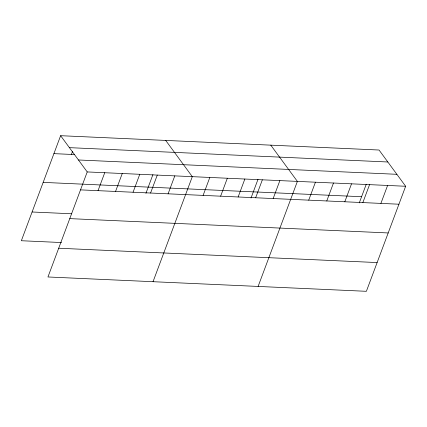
<?xml version="1.0" encoding="UTF-8"?>
<svg xmlns="http://www.w3.org/2000/svg" width="427" height="427" viewBox="0 0 427 427"><rect width="100%" height="100%" fill="white"/><g stroke="black" fill="none" stroke-linecap="round" stroke-linejoin="round"><path stroke-width="0.64" d="M60.623 135.695L87.225 171.932L47.952 276.974L366.377 291.305L405.65 186.268L379.048 150.026L60.623 135.695L21.35 240.732L61.568 242.547M71.426 154.43L72.585 151.334M98.029 190.666L104.738 172.721M115.546 191.456L122.255 173.511M133.059 192.246L139.768 174.296M145.938 193.282L152.919 174.616M150.571 193.031L157.28 175.086M168.083 193.821L174.792 175.876M153.031 281.703L192.305 176.666L165.703 140.424M203.108 195.395L209.817 177.451M220.626 196.185L227.335 178.24M238.138 196.975L244.847 179.03M251.023 198.011L257.999 179.345M255.65 197.76L262.359 179.815M273.163 198.55L279.872 180.605M258.111 286.432L297.384 181.395L270.782 145.153M308.721 200.151L315.43 182.206M326.767 200.962L333.476 183.018M344.808 201.774L351.517 183.829M359.283 202.884L366.265 184.218M362.854 202.585L369.563 184.64M380.895 203.396L387.604 185.451M69.404 147.651L387.823 161.988M53.914 153.64L74.672 154.574M78.445 159.976L396.87 174.307M87.225 171.932L405.65 186.268M43.17 182.382L361.589 196.714M80.516 189.876L398.941 204.213M32.094 211.995L71.661 213.772M69.772 218.619L388.196 232.95M58.702 248.231L377.121 262.562"/></g></svg>
